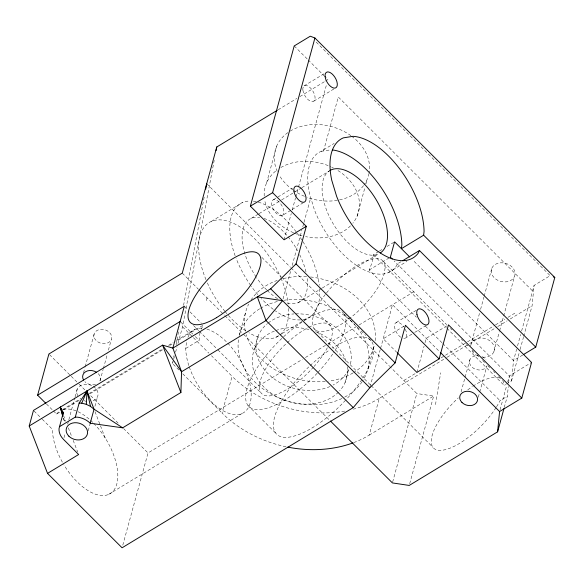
<?xml version="1.0" encoding="UTF-8"?>
<svg xmlns="http://www.w3.org/2000/svg" width="584" height="584" viewBox="0 0 584 584"><rect width="100%" height="100%" fill="white"/><g stroke="black" fill="none" stroke-linecap="round" stroke-linejoin="round"><path stroke-width="0.44" stroke-dasharray="2.92 2.19" d="M504.24 407.508L507.328 396.215L508.284 386.506M508.635 382.98L509.328 375.921L394.112 260.902M506.379 384.075L511.504 380.965L513.519 360.598L516.614 349.276M523.709 336.347L532.09 305.724L534.083 285.423L550.157 275.677L315.433 41.354M188.807 365.526A48.333 24.616 58.8 0 1 185.748 348.451L186.756 339.742M185.748 348.451L199.086 340.363L200.086 331.654M378.644 251.551L373.337 254.785L372.461 261.676L369.161 270.034L416.421 317.214M435.511 404.602L440.657 372.796M178.916 369.971L172.484 363.547L172.82 361.752M173.674 357.284L174.017 355.495M176.061 344.757L178.952 329.551M183.551 305.396L204.166 197.144M177.989 343.428L182.529 326.814L214.211 160.41M470.667 345.83L479.625 312.827M482.661 357.123A12.082 9.366 15.3 0 0 484.983 357.167L487.925 356.649A12.082 9.402 15 0 0 493.889 351.729C494.838 349.312 494.473 346.633 493.217 344.392A12.082 9.402 15 0 0 483.245 338.143L480.15 338.019A12.082 9.402 15 0 0 471.251 343.45M67.642 424.094L68.598 420.597M68.839 419.728L74.81 397.901M75.044 397.032L77.198 389.17M64.014 437.657L65.211 433.27M83.541 372.789L84.979 367.533M85.22 366.657L94.331 333.369M100.032 380.783L103.149 369.395M103.39 368.519L107.463 353.627M108.42 350.123L111.296 339.611A9.059 7.023 15.3 0 0 100.995 329.325A9.059 7.023 15.3 0 0 96.148 340.538A9.059 7.023 15.3 0 0 111.296 339.611M88.242 430.707L90.155 423.721M94.929 406.26L97.557 396.66M122.801 545.157L148.022 452.958L302.366 359.364M172.484 363.547L173.441 360.043M173.682 359.175L174.397 356.547M175.594 352.174L177.025 346.925M206.283 300.636L207.043 297.869M266.574 182.96L276.648 146.131M239.243 335.537L245.543 312.52M286.036 446.767A105.726 81.928 15.3 0 1 222.044 413.019L232.096 376.293L211.496 355.729M284.079 239.812L291.263 213.547M292.219 210.043L295.57 197.786M295.811 196.91L326.704 83.979M254.588 349.21L258.34 335.493M283.05 298.906L290.752 270.75M292.197 265.472L301.826 230.278M302.789 226.76L303.753 223.241M303.994 222.358L310.732 197.721M323.529 150.957L338.289 96.995L532.571 290.949M357.079 216.241L364.993 187.303M365.949 183.799L367.154 179.412M345.093 382.491L348.845 368.774A48.333 37.456 15.3 0 1 333.114 385.038M367.935 368.73L374.234 345.713A66.452 51.502 15.3 0 1 353.78 372.49M370.037 386.871L380.33 349.261M380.571 348.385L392.521 304.695L439.737 351.816M353.78 442.592A105.726 81.928 15.3 0 0 369.227 435.116L379.279 398.383L446.322 357.729M416.903 372.409L424.072 346.195M425.028 342.698L426.225 338.333L446.921 325.784M392.645 482.041L416.823 393.528L390.294 366.978M409.705 483.683L433.649 396.054L416.823 393.528M480.581 309.33L483.932 297.081M484.173 296.205L491.83 268.209M461.104 391.842L464.908 377.95M465.149 377.081L469.894 359.722M478.318 397.215L479.5 392.871M479.741 392.01L486.866 365.956A9.059 7.023 15.3 0 1 476.581 369.628A9.059 7.023 15.3 0 1 469.478 361.292A9.059 7.023 15.3 0 1 478.114 355.692M493.889 351.729L499.386 331.617M499.627 330.748L514.46 276.531A12.082 9.366 15.3 0 0 500.722 262.822A12.082 9.366 15.3 0 0 494.254 277.765A12.082 9.366 15.3 0 0 514.46 276.531M500.057 409.8L506.715 385.476M507.664 382.002L509.328 375.921L531.557 362.438M517.57 345.794L520.665 334.479M521.614 330.997L534.083 285.423M511.504 380.965L519.161 352.97M520.118 349.466L523.468 337.216M187.938 337.289L189.917 333.194A48.333 24.616 58.8 0 1 201.743 328.186M201.276 329.201L203.254 325.113L175.879 341.713M379.403 251.091L382.432 249.244M386.988 246.47L394.572 241.849M304.052 85.892L323.981 73.81M278.166 109.763L296.818 98.448M299.928 96.564L324.799 81.483M325.573 81.015L327.909 79.599L324.726 76.424M313.863 101.112L334.552 88.564M401.062 261.683L397.229 264.012L395.842 266.873A69.474 35.39 58.8 0 1 314.36 209.707L309.513 193.698A69.474 35.39 58.8 0 1 321.105 151.344L334.136 143.445M211.43 221.373L242.55 202.502M273.327 199.772L277.159 197.45M277.926 196.983L292.489 188.157M251.339 218.306L258.332 214.072M259.106 213.598L280.86 200.407M281.641 199.94L294.066 192.399M294.847 191.932L301.059 188.157M301.833 187.69L330.581 170.258M282.116 215.584A9.059 4.614 58.8 0 0 279.232 202.152A9.059 4.614 58.8 0 0 271.815 205.298A9.059 4.614 58.8 0 0 282.116 215.584L291.314 210.006M292.08 209.539L303.578 202.568M62.451 409.654L81.169 398.303M88.965 393.572L163.06 348.641M168.513 345.334L173.192 342.494M176.317 340.603L195.034 329.252M53.4 410.917L56.56 414.063L60.459 411.698M63.576 409.807L79.957 399.879M90.089 393.733L162.622 349.75M169.645 345.494L171.981 344.071M298.22 302.622L321.529 288.489M322.302 288.014L378.235 254.098A48.333 24.616 58.8 0 1 333.136 223.679A48.333 24.616 58.8 0 1 329.237 170.937M369.161 270.034L389.623 257.632M275.889 337.296L281.335 333.997M282.116 333.522L303.118 320.784M303.899 320.317L307.009 318.426M388.491 272.538L406.887 261.384M305.476 357.481L327.237 344.283M328.018 343.808L358.328 325.434M359.102 324.959L414.749 291.219M108.551 494.436L241.915 413.567M396.244 322.478L416.939 309.929M403.894 326.215L383.199 338.764L396.558 352.094M405.033 338.289L414.231 332.712M414.998 332.245L426.495 325.273M403.821 380.483L416.261 372.942M441.124 357.861L466.777 342.312M467.55 341.837L494.75 325.346M495.531 324.872L504.853 319.222M507.963 317.331L514.957 313.09M447.103 357.255L468.937 344.02M469.719 343.545L497.006 326.996M497.78 326.522L507.138 320.85M510.255 318.959L532.09 305.724M369.227 435.116L433.649 396.054M522.716 355.021L513.519 360.598L412.917 260.165M446.957 328.281L504.182 385.404L505.642 384.52M496.561 406.778A48.333 18.082 -45 0 0 500.006 400.661L507.328 396.215M321.105 151.344L330.748 149.811M294.205 45.953L307.556 59.283M308.191 59.918L324.091 75.789M383.622 261.705L446.629 324.609M450.49 328.464L451.775 329.748M461.418 339.377L462.703 340.654M466.565 344.509L467.85 345.794M472.354 350.283L473.639 351.568M477.493 355.422L478.778 356.707M482.639 360.554L484.567 362.481M487.779 365.693L489.713 367.613M493.568 371.468L494.852 372.753M498.714 376.6L500.641 378.527M373.337 254.785L446.315 327.639M425.422 326.201L442.139 342.888M442.781 343.531L500.006 400.661M344.385 314.192L349.546 319.346M350.196 319.988L354.714 324.5M357.291 327.077L360.518 330.303M361.168 330.945L365.686 335.457M368.263 338.034L371.49 341.253A66.452 24.864 -45 0 0 332.559 347.998M206.721 183.719L290.46 267.311M291.102 267.954L389.652 366.336M261.88 257.398L281.167 276.655M281.809 277.291L330.675 326.076M313.966 328.522L370.541 385.009M371.19 385.652L432.912 447.271M182.259 273.129L198.144 288.992M198.779 289.627L224.344 315.148M224.986 315.783L242.929 333.698M243.572 334.34L329.792 420.414M184.332 306.22L187.486 309.367M190.012 311.885L201.363 323.222M193.508 325.492L198.648 330.632M199.297 331.274L217.299 349.247M217.941 349.889L261.019 392.893M180.792 322.098L192.778 334.063M195.297 336.581L199.086 340.363M182.529 326.814L208.919 353.159M247.959 405.42L275.714 433.124M182.785 373.826L222.044 413.019M49.538 354.641L78.504 383.557M79.147 384.199L85.585 390.63M90.739 395.769L118.413 423.4M123.56 428.539L148.022 452.958M46.465 403.989L52.772 410.289M34.091 411.056L41.661 418.611M42.289 419.246L52.385 429.32A48.333 24.616 58.8 0 0 63.612 464.302M63.218 418.348L64.751 422.02L63.517 417.889M95.017 411.691L100.171 425.013M100.492 425.846L105.324 438.336M63.525 415.421L65.773 421.225M68.343 427.868L71.89 437.022M73.175 440.358L77.687 452.009M287.255 303.008A48.333 24.616 58.8 0 0 306.936 276.699A66.452 51.502 15.3 0 0 283.13 278.641M277.531 298.658A48.333 24.616 58.8 0 1 267.355 290.555M266.72 289.927A48.333 24.616 58.8 0 1 256.704 277.831M256.193 277.079A48.333 24.616 58.8 0 1 259.705 217.401M264.092 218.452A48.333 24.616 58.8 0 1 287.481 236.053M288.043 236.732A48.333 24.616 58.8 0 1 297.621 250.784M299.702 254.748A48.333 24.616 58.8 0 1 306.096 272.327M308.892 327.252A48.333 18.082 -45 0 1 328.113 346.283M327.347 347.765A48.333 18.082 -45 0 1 314.134 366.402M313.542 367.073A48.333 18.082 -45 0 1 259.508 388.907A48.333 18.082 -45 0 1 308.075 327.668M379.279 398.383A105.726 81.928 15.3 0 1 353.408 409.172M344.669 411.085A105.726 81.928 15.3 0 1 232.096 376.293M93.754 423.407A48.333 24.616 58.8 0 1 114.099 489.91A48.333 24.616 58.8 0 1 64.079 465.076M56.56 414.063A48.333 24.616 58.8 0 1 60.232 410.844M63.203 409.581A48.333 24.616 58.8 0 1 89.943 419.786M90.6 420.37A48.333 24.616 58.8 0 1 93.17 422.816M353.021 372.95A66.452 51.502 15.3 0 1 328.785 381.104M325.288 381.498A66.452 51.502 15.3 0 1 246.171 334.647M245.309 331.186A66.452 51.502 15.3 0 1 248.674 304.082M250.938 300.147A66.452 51.502 15.3 0 1 277.166 280.444M310.586 276.962A66.452 51.502 15.3 0 1 375.067 341.304M362.065 381.812A66.452 51.502 15.3 0 1 342.786 398.091M341.976 398.478A66.452 51.502 15.3 0 1 270.312 393.652A66.452 51.502 15.3 0 1 238.542 339.056M239.469 334.676A66.452 51.502 15.3 0 1 259.697 308.768M260.457 308.308A66.452 51.502 15.3 0 1 277.714 301.446M283.839 300.271A66.452 51.502 15.3 0 1 353.174 323.171A66.452 51.502 15.3 0 1 362.54 381.104M329.997 386.52A48.333 37.456 15.3 0 1 267.866 373.541A48.333 37.456 15.3 0 1 267.501 323.558M268.195 323.003A48.333 37.456 15.3 0 1 293.905 313.929M295.643 313.849A48.333 37.456 15.3 0 1 350.057 365.431M502.569 380.454A48.333 18.082 -45 0 1 504.182 385.404M496.064 407.559A48.333 18.082 -45 0 1 437.168 450.016A48.333 18.082 -45 0 1 458.243 397.901M467.784 389.864A48.333 18.082 -45 0 1 472.193 386.71M472.923 386.221A48.333 18.082 -45 0 1 500.86 378.819M326.558 292.92A48.333 18.082 -45 0 1 364.255 261.727A48.333 18.082 -45 0 1 385.228 266.662L384.352 273.553L381.06 281.911A48.333 18.082 -45 0 1 325.565 331.135A48.333 18.082 -45 0 1 326.018 293.599M337.968 170.579A48.333 37.456 15.3 0 1 352.86 223.205M350.495 225.84A48.333 37.456 15.3 0 1 305.571 236.608M302.037 235.753A48.333 37.456 15.3 0 1 294.387 233.126M293.555 232.775A48.333 37.456 15.3 0 1 264.596 199.721M264.202 196.063A48.333 37.456 15.3 0 1 277.13 169.929M280.824 167.513A48.333 37.456 15.3 0 1 330.916 166.79M331.734 167.17A48.333 37.456 15.3 0 1 333.347 167.958M369 173.455A48.333 37.456 15.3 0 1 364.044 184.909M363.503 185.654A48.333 37.456 15.3 0 1 306.958 197.282M304.461 196.297A48.333 37.456 15.3 0 1 293.577 190.355M292.861 189.858A48.333 37.456 15.3 0 1 279.334 175.404M277.261 171.397A48.333 37.456 15.3 0 1 289.416 131.583M290.182 131.108A48.333 37.456 15.3 0 1 350.933 135.685M351.641 136.203A48.333 37.456 15.3 0 1 369.161 172.572M227.709 343.144A48.333 24.616 58.8 0 1 243.499 412.757A48.333 24.616 58.8 0 1 189.092 366.387M206.889 329.113A48.333 24.616 58.8 0 1 226.534 341.947M98.222 373.621A9.059 7.023 15.3 0 1 99.419 381.863M95.572 384.447A9.059 7.023 15.3 0 1 84.884 381.71M93.257 386.382A10.877 8.424 15.3 0 1 93.017 400.777M86.768 401.383A10.877 8.424 15.3 0 1 84.016 400.682M77.803 395.762A10.877 8.424 15.3 0 1 79.986 385.951A10.877 8.424 15.3 0 1 92.666 386.031M481.909 356.663A9.059 7.023 15.3 0 1 485.983 359.89M288.576 308.41A66.452 33.85 58.8 0 1 248.937 332.756M245.806 330.799A66.452 33.85 58.8 0 1 225.541 312.119M224.979 311.433A66.452 33.85 58.8 0 1 207.371 282.919M205.962 279.634A66.452 33.85 58.8 0 1 218.569 219.869A66.452 33.85 58.8 0 1 280.67 277.393M281.021 278.218A66.452 33.85 58.8 0 1 288.197 304.06M371.95 341.939A66.452 24.864 -45 0 1 362.43 378.717M361.934 379.483A66.452 24.864 -45 0 1 346.144 399.602M345.524 400.274A66.452 24.864 -45 0 1 276.977 434.532A66.452 24.864 -45 0 1 308.753 366.934M310.067 365.686A66.452 24.864 -45 0 1 329.668 349.896M347.21 366.642A48.333 37.456 15.3 0 1 339.684 390.849M338.516 392.09A48.333 37.456 15.3 0 1 264.866 387.995A48.333 37.456 15.3 0 1 275.057 330.807M275.889 330.507A48.333 37.456 15.3 0 1 311.367 330.194M315.615 331.654A48.333 37.456 15.3 0 1 346.502 363.007M319.645 288.686A66.452 33.85 58.8 0 1 301.351 319.835M300.475 319.901A66.452 33.85 58.8 0 1 275.363 310.863M273.297 309.367A66.452 33.85 58.8 0 1 261.325 298.534M257.807 294.613A66.452 33.85 58.8 0 1 251.193 286.145M250.667 285.408A66.452 33.85 58.8 0 1 236.104 258.325M235.14 255.748A66.452 33.85 58.8 0 1 249.974 200.998M253.339 201.166A66.452 33.85 58.8 0 1 257.442 201.918M258.289 202.144A66.452 33.85 58.8 0 1 296.774 232.6M297.307 233.323A66.452 33.85 58.8 0 1 302.454 240.863M302.943 241.637A66.452 33.85 58.8 0 1 319.317 285.189M344.195 314.228A66.452 24.864 -45 0 1 333.676 352.539M332.654 354.057A66.452 24.864 -45 0 1 317.769 372.57M317.141 373.242A66.452 24.864 -45 0 1 248.733 406.347A66.452 24.864 -45 0 1 282.977 337.355M283.642 336.734A66.452 24.864 -45 0 1 303.359 321.222M304.082 320.755A66.452 24.864 -45 0 1 343.735 313.55M478.099 355.955A12.082 9.366 15.3 0 1 471.923 350.772M405.289 329.259A9.059 4.614 58.8 0 1 403.778 338.486M400.719 337.253A9.059 4.614 58.8 0 1 394.689 324.441A9.059 4.614 58.8 0 1 403.639 326.58M302.884 90.104A9.059 4.614 58.8 0 0 312.739 101.579A9.059 4.614 58.8 0 0 311.25 88.826A9.059 4.614 58.8 0 0 302.884 90.104"/><path stroke-width="0.88" d="M180.164 321.47L33.463 410.428L29.2 426.006L47.538 473.376L78.657 454.513L63.532 439.416A18.126 14.045 15.3 0 1 59.028 428.649L59.51 426.67L75.3 417.093L77.891 417.21A18.126 14.045 15.3 0 1 90.206 423.239L122.662 427.824L180.901 392.514L181.551 371.76L172.879 348.101L184.332 306.22L37.631 395.178L45.837 403.361M122.662 427.824L94.046 409.194L90.513 406.398L86.315 404.34L86.994 390.959L79.147 403.048L75.3 417.093M330.442 421.057L392.404 482.917L409.223 485.435L497.59 431.839L499.583 411.537L440.38 352.459M523.483 354.554L535.747 347.115L423.634 235.199L424.064 231.468A69.474 35.39 58.8 0 0 352.977 136.327L343.326 137.868A69.474 35.39 58.8 0 0 331.741 180.222L336.588 196.224A69.474 35.39 58.8 0 0 418.071 253.398L419.458 250.529L531.557 362.438L521.804 398.076L499.583 411.537M205.699 189.092L206.721 183.719M216.087 150.57L216.766 146.993L277.385 110.23M63.357 412.625L62.868 414.603L60.32 407.136L63.357 412.625L59.51 426.67M37.631 395.178L48.895 353.999L182.259 273.129L216.766 146.993M90.206 423.239L94.046 409.194L86.994 390.959L81.731 403.164L79.147 403.048M314.922 38.004L272.604 192.683L306.301 226.329L284.079 239.812L250.375 206.167L294.205 45.953L310.279 36.208L314.922 38.004L554.8 277.473L535.747 347.115M29.2 426.006L162.564 345.137L172.879 348.101L270.677 288.795L296.022 263.91L306.301 226.329M47.538 473.376L122.078 547.792L353.24 407.617L369.803 387.747L395.149 362.868L405.427 325.288L439.131 358.926L416.903 372.409L397.193 352.729M439.131 358.926L448.454 324.85L521.804 398.076M497.59 431.839L504.007 408.377M250.375 206.167L272.604 192.683M423.634 235.199L401.412 248.674L401.843 244.952A69.474 35.39 58.8 0 0 332.384 149.949M402.595 260.756L419.458 250.529M81.731 403.164L86.315 404.34M553.252 276.874L554.8 277.473M409.691 256.945L394.572 241.849L390.382 257.172L392.244 259.033M296.022 263.91L395.149 362.868M270.677 288.795L369.803 387.747M353.24 407.617L266.012 320.543L257.34 296.876L282.568 300.665L266.012 320.543L181.551 371.76L162.564 345.137L180.901 392.514M62.765 416.626L60.32 407.136L61.605 410.45M60.32 407.136L62.78 415.406M86.994 390.959L90.513 406.398M329.923 170.506A48.333 24.616 58.8 0 1 375.651 198.859A48.333 24.616 58.8 0 1 380.359 252.952M352.911 442.92A105.726 81.928 15.3 0 1 287.788 447.125M83.57 380.031A9.059 7.023 15.3 0 1 85.6 371.731A9.059 7.023 15.3 0 1 96.455 372.22M216.416 317.703A48.333 18.082 -45 0 0 259.311 254.828A48.333 18.082 -45 0 0 197.713 292.183A48.333 18.082 -45 0 0 216.416 317.703M68.868 436.182A10.877 8.424 15.3 0 0 87.052 435.073A10.877 8.424 15.3 0 0 74.686 422.728A10.877 8.424 15.3 0 0 68.868 436.182M461.973 402.478A9.059 7.023 15.3 0 0 477.128 401.558A9.059 7.023 15.3 0 0 466.828 391.273A9.059 7.023 15.3 0 0 461.973 402.478M416.961 314.521A9.059 4.614 58.8 0 0 427.262 324.806A9.059 4.614 58.8 0 0 424.378 311.382A9.059 4.614 58.8 0 0 416.961 314.521M294.044 191.822A9.059 4.614 58.8 0 0 304.344 202.101A9.059 4.614 58.8 0 0 301.461 188.676A9.059 4.614 58.8 0 0 294.044 191.822M325.106 76.628A9.059 4.614 58.8 0 0 334.968 88.104A9.059 4.614 58.8 0 0 333.479 75.351A9.059 4.614 58.8 0 0 325.106 76.628"/></g></svg>
